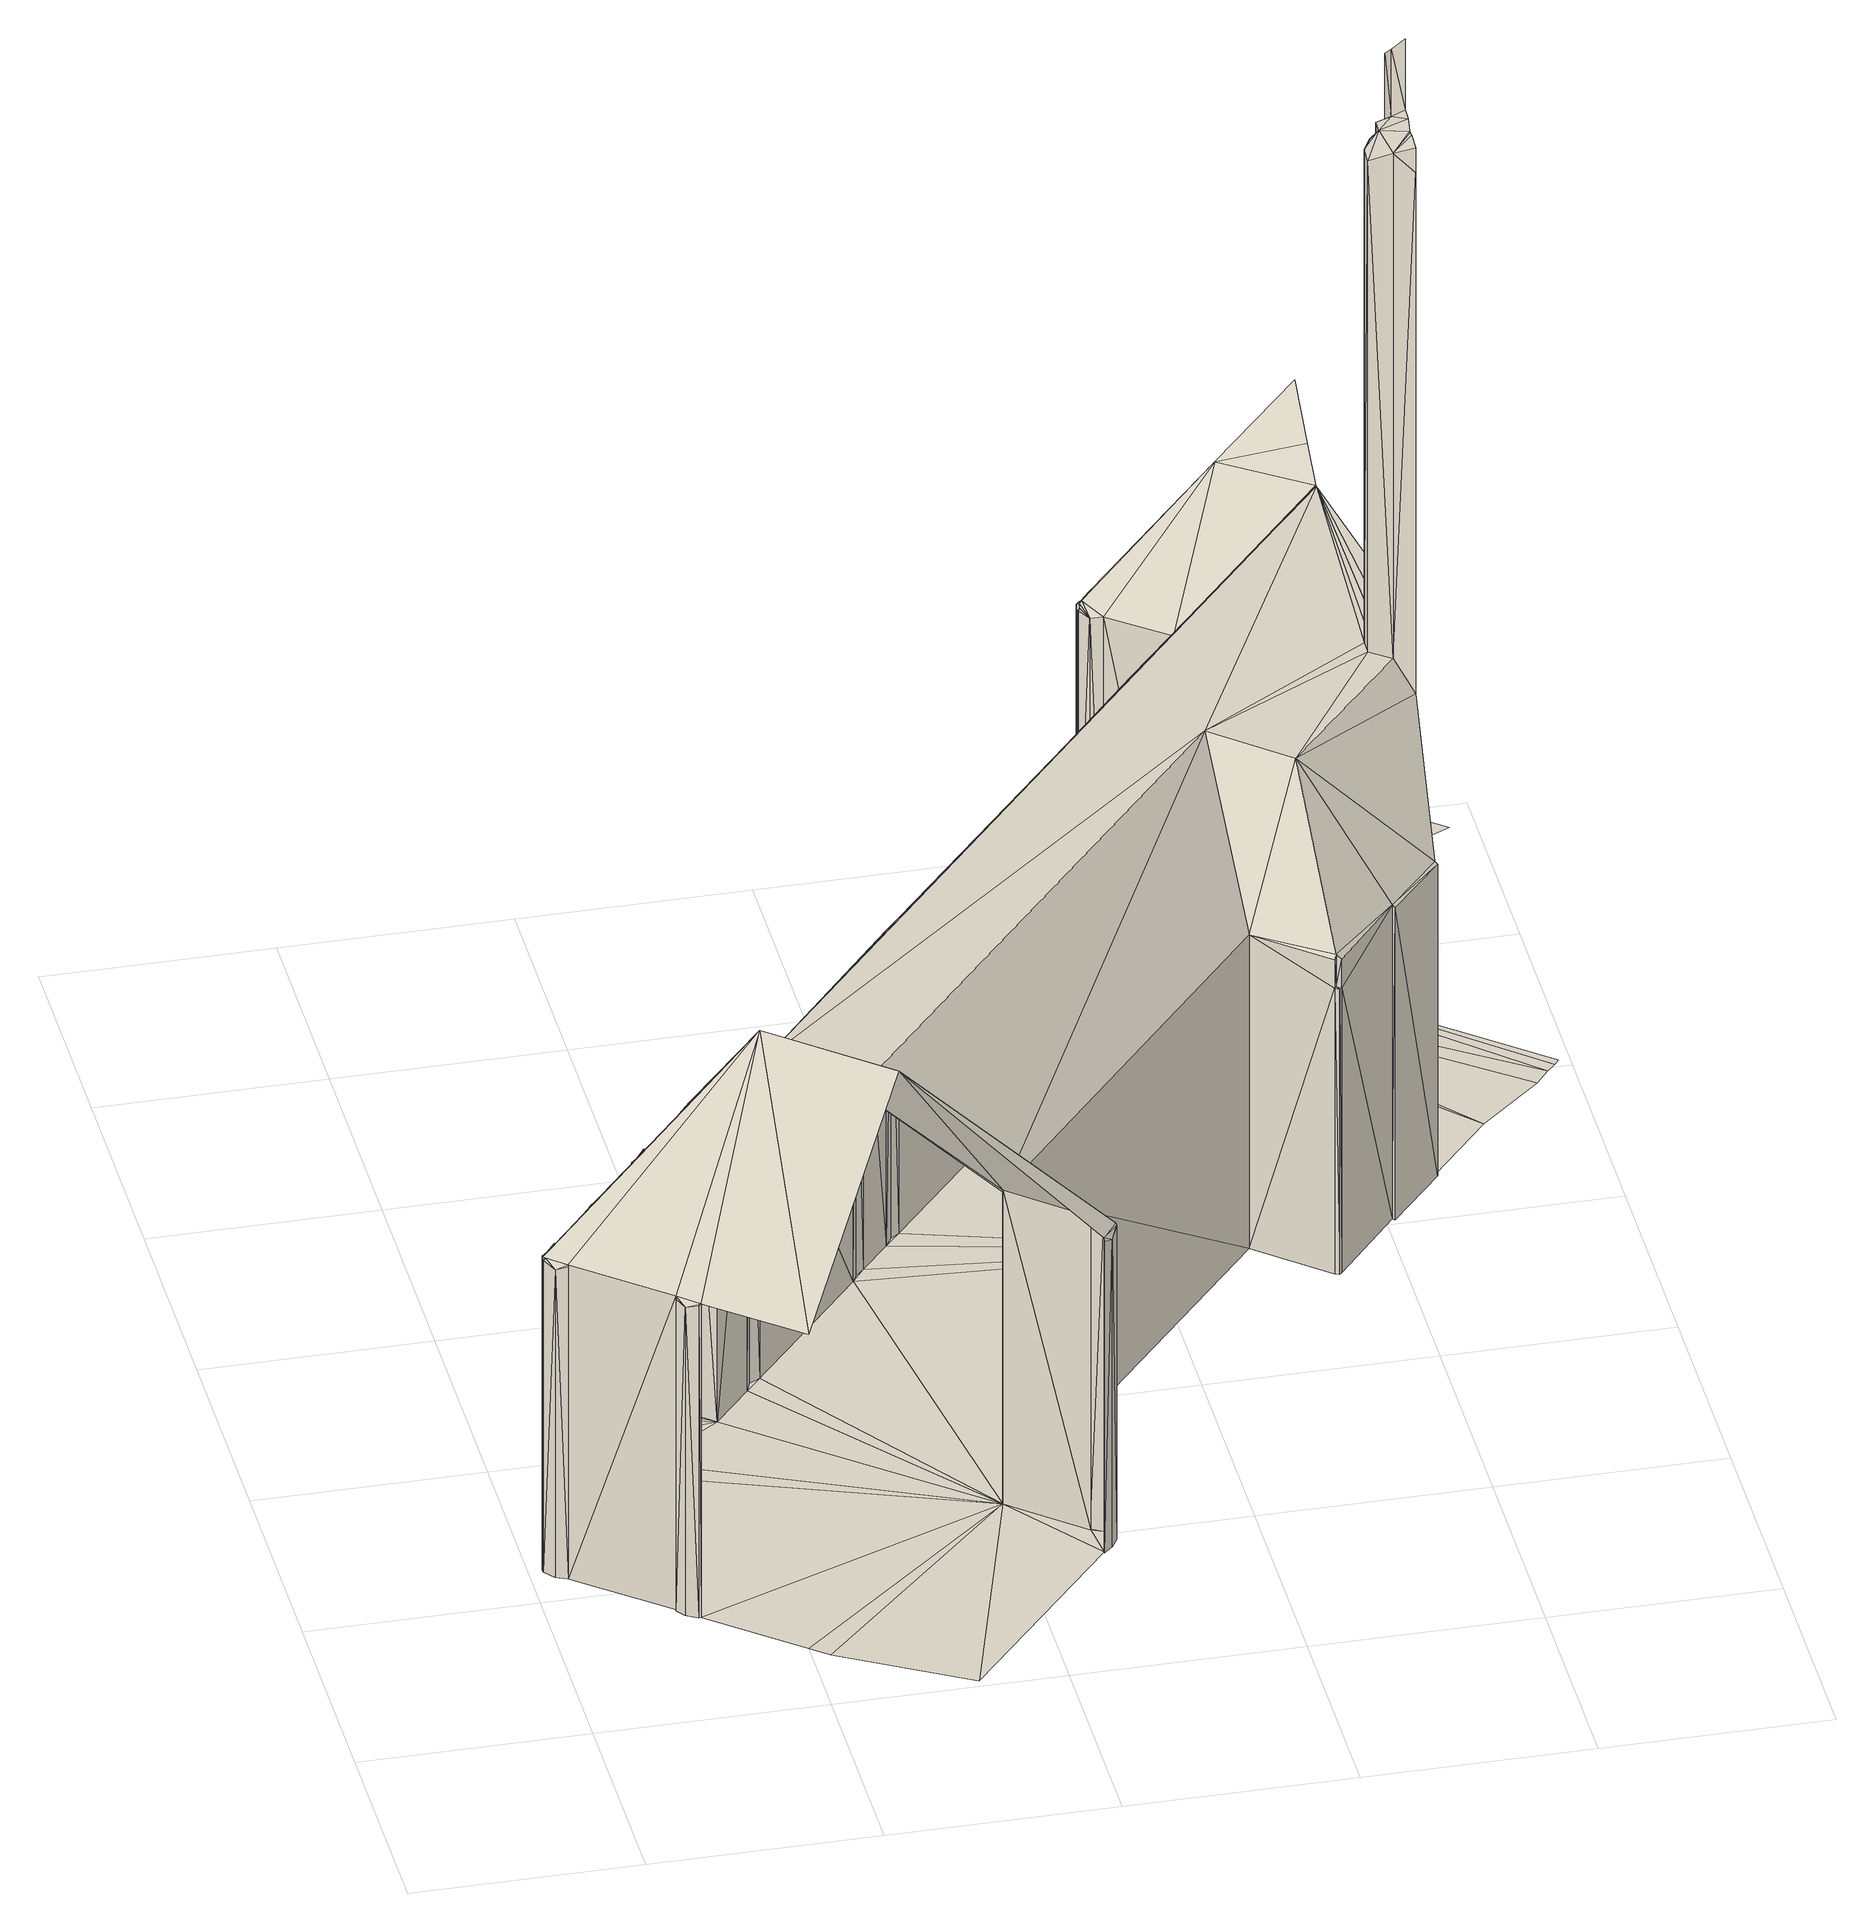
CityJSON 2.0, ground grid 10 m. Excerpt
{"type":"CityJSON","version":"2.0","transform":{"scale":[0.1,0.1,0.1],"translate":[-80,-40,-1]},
"CityObjects":{
"building1":{"type":"Building"},
"building2":{"type":"Building"},
"building3":{"type":"Building","geometry":[{"type":"MultiSurface","lod":"2","boundaries":[[[0,1,2]]]}]},
"building4":{"type":"Building","geometry":[{"type":"MultiSurface","lod":"2","boundaries":[[[3,0,2]]]}]},
"building5":{"type":"Building","geometry":[{"type":"MultiSurface","lod":"2","boundaries":[[[4,1,2]]]}]},
"building6":{"type":"Building","geometry":[{"type":"MultiSurface","lod":"2","boundaries":[[[5,4,2]]]}]},
"building7":{"type":"Building","geometry":[{"type":"MultiSurface","lod":"2","boundaries":[[[5,6,7]]]}]},
"building8":{"type":"Building","geometry":[{"type":"MultiSurface","lod":"2","boundaries":[[[6,4,5]]]}]},
"building9":{"type":"Building"},
"building10":{"type":"Building"},
"building11":{"type":"Building","geometry":[{"type":"MultiSurface","lod":"2","boundaries":[[[8,0,3]]]}]},
"building12":{"type":"Building","geometry":[{"type":"MultiSurface","lod":"2","boundaries":[[[9,8,3]]]}]},
"building13":{"type":"Building","geometry":[{"type":"MultiSurface","lod":"2","boundaries":[[[9,3,2]]]}]},
"building14":{"type":"Building","geometry":[{"type":"MultiSurface","lod":"2","boundaries":[[[0,1,8]]]}]},
"building15":{"type":"Building","geometry":[{"type":"MultiSurface","lod":"2","boundaries":[[[10,6,4]]]}]},
"building16":{"type":"Building","geometry":[{"type":"MultiSurface","lod":"2","boundaries":[[[7,11,5]]]}]},
"building17":{"type":"Building","geometry":[{"type":"MultiSurface","lod":"2","boundaries":[[[2,5,11]]]}]},
"building18":{"type":"Building","geometry":[{"type":"MultiSurface","lod":"2","boundaries":[[[7,6,10]]]}]},
"building19":{"type":"Building","geometry":[{"type":"MultiSurface","lod":"2","boundaries":[[[7,10,11]]]}]},
"building20":{"type":"Building","geometry":[{"type":"MultiSurface","lod":"2","boundaries":[[[9,2,11]]]}]},
"building21":{"type":"Building","geometry":[{"type":"MultiSurface","lod":"2","boundaries":[[[4,12,1]]]}]},
"building22":{"type":"Building","geometry":[{"type":"MultiSurface","lod":"2","boundaries":[[[1,8,12]]]}]},
"building23":{"type":"Building","geometry":[{"type":"MultiSurface","lod":"2","boundaries":[[[13,8,9]]]}]},
"building24":{"type":"Building","geometry":[{"type":"MultiSurface","lod":"2","boundaries":[[[8,14,13]]]}]},
"building25":{"type":"Building"},
"building26":{"type":"Building","geometry":[{"type":"MultiSurface","lod":"2","boundaries":[[[14,8,12]]]}]},
"building27":{"type":"Building","geometry":[{"type":"MultiSurface","lod":"2","boundaries":[[[15,10,4]]]}]},
"building28":{"type":"Building","geometry":[{"type":"MultiSurface","lod":"2","boundaries":[[[11,16,9]]]}]},
"building29":{"type":"Building","geometry":[{"type":"MultiSurface","lod":"2","boundaries":[[[14,12,13]]]}]},
"building30":{"type":"Building"},
"building31":{"type":"Building","geometry":[{"type":"MultiSurface","lod":"2","boundaries":[[[9,13,16]]]}]},
"building32":{"type":"Building","geometry":[{"type":"MultiSurface","lod":"2","boundaries":[[[10,17,18]]]}]},
"building33":{"type":"Building","geometry":[{"type":"MultiSurface","lod":"2","boundaries":[[[18,10,11]]]}]},
"building34":{"type":"Building","geometry":[{"type":"MultiSurface","lod":"2","boundaries":[[[18,11,16]]]}]},
"building35":{"type":"Building","geometry":[{"type":"MultiSurface","lod":"2","boundaries":[[[15,17,10]]]}]},
"building36":{"type":"Building","geometry":[{"type":"MultiSurface","lod":"2","boundaries":[[[18,17,16]]]}]},
"building37":{"type":"Building","geometry":[{"type":"MultiSurface","lod":"2","boundaries":[[[17,15,16]]]}]},
"building38":{"type":"Building","geometry":[{"type":"MultiSurface","lod":"2","boundaries":[[[16,13,19]]]}]},
"building39":{"type":"Building","geometry":[{"type":"MultiSurface","lod":"2","boundaries":[[[20,12,13]]]}]},
"building40":{"type":"Building","geometry":[{"type":"MultiSurface","lod":"2","boundaries":[[[13,20,21]]]}]},
"building41":{"type":"Building","geometry":[{"type":"MultiSurface","lod":"2","boundaries":[[[19,22,15]]]}]},
"building42":{"type":"Building","geometry":[{"type":"MultiSurface","lod":"2","boundaries":[[[16,15,19]]]}]},
"building43":{"type":"Building","geometry":[{"type":"MultiSurface","lod":"2","boundaries":[[[19,13,21]]]}]},
"building44":{"type":"Building","geometry":[{"type":"MultiSurface","lod":"2","boundaries":[[[21,20,23]]]}]},
"building45":{"type":"Building","geometry":[{"type":"MultiSurface","lod":"2","boundaries":[[[21,23,24]]]}]},
"building46":{"type":"Building"},
"building47":{"type":"Building"},
"building48":{"type":"Building","geometry":[{"type":"MultiSurface","lod":"2","boundaries":[[[25,26,24]]]}]},
"building49":{"type":"Building","geometry":[{"type":"MultiSurface","lod":"2","boundaries":[[[26,23,24]]]}]},
"building50":{"type":"Building","geometry":[{"type":"MultiSurface","lod":"2","boundaries":[[[21,25,24]]]}]},
"building51":{"type":"Building","geometry":[{"type":"MultiSurface","lod":"2","boundaries":[[[23,20,26]]]}]},
"building52":{"type":"Building","geometry":[{"type":"MultiSurface","lod":"2","boundaries":[[[27,21,19]]]}]},
"building53":{"type":"Building"},
"building54":{"type":"Building"},
"building55":{"type":"Building","geometry":[{"type":"MultiSurface","lod":"2","boundaries":[[[19,28,29]]]}]},
"building56":{"type":"Building","geometry":[{"type":"MultiSurface","lod":"2","boundaries":[[[19,22,28]]]}]},
"building57":{"type":"Building","geometry":[{"type":"MultiSurface","lod":"2","boundaries":[[[30,26,20]]]}]},
"building58":{"type":"Building","geometry":[{"type":"MultiSurface","lod":"2","boundaries":[[[21,25,31]]]}]},
"building59":{"type":"Building","geometry":[{"type":"MultiSurface","lod":"2","boundaries":[[[25,26,32]]]}]},
"building60":{"type":"Building","geometry":[{"type":"MultiSurface","lod":"2","boundaries":[[[32,33,26]]]}]},
"building61":{"type":"Building","geometry":[{"type":"MultiSurface","lod":"2","boundaries":[[[32,25,31]]]}]},
"building62":{"type":"Building","geometry":[{"type":"MultiSurface","lod":"2","boundaries":[[[30,26,33]]]}]},
"building63":{"type":"Building","geometry":[{"type":"MultiSurface","lod":"2","boundaries":[[[19,27,29]]]}]},
"building64":{"type":"Building","geometry":[{"type":"MultiSurface","lod":"2","boundaries":[[[22,34,28]]]}]},
"building65":{"type":"Building","geometry":[{"type":"MultiSurface","lod":"2","boundaries":[[[32,33,31]]]}]},
"building66":{"type":"Building","geometry":[{"type":"MultiSurface","lod":"2","boundaries":[[[33,30,31]]]}]},
"building67":{"type":"Building","geometry":[{"type":"MultiSurface","lod":"2","boundaries":[[[27,34,28]]]}]},
"building68":{"type":"Building","geometry":[{"type":"MultiSurface","lod":"2","boundaries":[[[29,28,27]]]}]},
"building69":{"type":"Building"},
"building70":{"type":"Building"},
"building71":{"type":"Building"},
"building72":{"type":"Building"},
"building73":{"type":"Building","geometry":[{"type":"MultiSurface","lod":"2","boundaries":[[[27,35,21]]]}]},
"building74":{"type":"Building","geometry":[{"type":"MultiSurface","lod":"2","boundaries":[[[12,20,36]]]}]},
"building75":{"type":"Building","geometry":[{"type":"MultiSurface","lod":"2","boundaries":[[[12,36,4]]]}]},
"building76":{"type":"Building","geometry":[{"type":"MultiSurface","lod":"2","boundaries":[[[4,15,36]]]}]},
"building77":{"type":"Building","geometry":[{"type":"MultiSurface","lod":"2","boundaries":[[[35,31,21]]]}]},
"building78":{"type":"Building","geometry":[{"type":"MultiSurface","lod":"2","boundaries":[[[15,22,36]]]}]},
"building79":{"type":"Building","geometry":[{"type":"MultiSurface","lod":"2","boundaries":[[[35,37,34]]]}]},
"building80":{"type":"Building","geometry":[{"type":"MultiSurface","lod":"2","boundaries":[[[35,34,27]]]}]},
"building81":{"type":"Building","geometry":[{"type":"MultiSurface","lod":"2","boundaries":[[[36,30,38]]]}]},
"building82":{"type":"Building","geometry":[{"type":"MultiSurface","lod":"2","boundaries":[[[36,20,30]]]}]},
"building83":{"type":"Building","geometry":[{"type":"MultiSurface","lod":"2","boundaries":[[[36,34,22]]]}]},
"building84":{"type":"Building","geometry":[{"type":"MultiSurface","lod":"2","boundaries":[[[39,40,35]]]}]},
"building85":{"type":"Building","geometry":[{"type":"MultiSurface","lod":"2","boundaries":[[[40,37,35]]]}]},
"building86":{"type":"Building","geometry":[{"type":"MultiSurface","lod":"2","boundaries":[[[35,41,39]]]}]},
"building87":{"type":"Building","geometry":[{"type":"MultiSurface","lod":"2","boundaries":[[[42,37,40]]]}]},
"building88":{"type":"Building","geometry":[{"type":"MultiSurface","lod":"2","boundaries":[[[39,42,41]]]}]},
"building89":{"type":"Building","geometry":[{"type":"MultiSurface","lod":"2","boundaries":[[[39,40,42]]]}]},
"building90":{"type":"Building","geometry":[{"type":"MultiSurface","lod":"2","boundaries":[[[34,37,36]]]}]},
"building91":{"type":"Building","geometry":[{"type":"MultiSurface","lod":"2","boundaries":[[[41,35,43]]]}]},
"building92":{"type":"Building","geometry":[{"type":"MultiSurface","lod":"2","boundaries":[[[37,44,42]]]}]},
"building93":{"type":"Building","geometry":[{"type":"MultiSurface","lod":"2","boundaries":[[[41,42,45]]]}]},
"building94":{"type":"Building","geometry":[{"type":"MultiSurface","lod":"2","boundaries":[[[45,46,42]]]}]},
"building95":{"type":"Building","geometry":[{"type":"MultiSurface","lod":"2","boundaries":[[[45,43,41]]]}]},
"building96":{"type":"Building","geometry":[{"type":"MultiSurface","lod":"2","boundaries":[[[42,46,44]]]}]},
"building97":{"type":"Building","geometry":[{"type":"MultiSurface","lod":"2","boundaries":[[[45,46,43]]]}]},
"building98":{"type":"Building","geometry":[{"type":"MultiSurface","lod":"2","boundaries":[[[43,44,46]]]}]},
"building99":{"type":"Building","geometry":[{"type":"MultiSurface","lod":"2","boundaries":[[[36,44,37]]]}]},
"building100":{"type":"Building","geometry":[{"type":"MultiSurface","lod":"2","boundaries":[[[36,47,44]]]}]},
"building101":{"type":"Building","geometry":[{"type":"MultiSurface","lod":"2","boundaries":[[[48,47,44]]]}]},
"building102":{"type":"Building","geometry":[{"type":"MultiSurface","lod":"2","boundaries":[[[43,44,48]]]}]},
"building103":{"type":"Building","geometry":[{"type":"MultiSurface","lod":"2","boundaries":[[[49,43,48]]]}]},
"building104":{"type":"Building","geometry":[{"type":"MultiSurface","lod":"2","boundaries":[[[36,50,47]]]}]},
"building105":{"type":"Building","geometry":[{"type":"MultiSurface","lod":"2","boundaries":[[[36,51,52]]]}]},
"building106":{"type":"Building","geometry":[{"type":"MultiSurface","lod":"2","boundaries":[[[36,52,53]]]}]},
"building107":{"type":"Building"},
"building108":{"type":"Building"},
"building109":{"type":"Building"},
"building110":{"type":"Building"},
"building111":{"type":"Building","geometry":[{"type":"MultiSurface","lod":"2","boundaries":[[[48,47,54]]]}]},
"building112":{"type":"Building","geometry":[{"type":"MultiSurface","lod":"2","boundaries":[[[48,54,55]]]}]},
"building113":{"type":"Building","geometry":[{"type":"MultiSurface","lod":"2","boundaries":[[[36,38,56]]]}]},
"building114":{"type":"Building","geometry":[{"type":"MultiSurface","lod":"2","boundaries":[[[50,53,36]]]}]},
"building115":{"type":"Building","geometry":[{"type":"MultiSurface","lod":"2","boundaries":[[[53,52,57]]]}]},
"building116":{"type":"Building","geometry":[{"type":"MultiSurface","lod":"2","boundaries":[[[54,50,47]]]}]},
"building117":{"type":"Building","geometry":[{"type":"MultiSurface","lod":"2","boundaries":[[[51,57,52]]]}]},
"building118":{"type":"Building","geometry":[{"type":"MultiSurface","lod":"2","boundaries":[[[58,54,55]]]}]},
"building119":{"type":"Building","geometry":[{"type":"MultiSurface","lod":"2","boundaries":[[[54,59,58]]]}]},
"building120":{"type":"Building","geometry":[{"type":"MultiSurface","lod":"2","boundaries":[[[60,59,54]]]}]},
"building121":{"type":"Building","geometry":[{"type":"MultiSurface","lod":"2","boundaries":[[[58,55,61]]]}]},
"building122":{"type":"Building","geometry":[{"type":"MultiSurface","lod":"2","boundaries":[[[50,54,60]]]}]},
"building123":{"type":"Building","geometry":[{"type":"MultiSurface","lod":"2","boundaries":[[[50,53,62]]]}]},
"building124":{"type":"Building","geometry":[{"type":"MultiSurface","lod":"2","boundaries":[[[55,48,49]]]}]},
"building125":{"type":"Building","geometry":[{"type":"MultiSurface","lod":"2","boundaries":[[[63,56,36]]]}]},
"building126":{"type":"Building","geometry":[{"type":"MultiSurface","lod":"2","boundaries":[[[59,60,61]]]}]},
"building127":{"type":"Building","geometry":[{"type":"MultiSurface","lod":"2","boundaries":[[[58,59,61]]]}]},
"building128":{"type":"Building","geometry":[{"type":"MultiSurface","lod":"2","boundaries":[[[64,31,65]]]}]},
"building129":{"type":"Building","geometry":[{"type":"MultiSurface","lod":"2","boundaries":[[[61,60,66]]]}]},
"building130":{"type":"Building","geometry":[{"type":"MultiSurface","lod":"2","boundaries":[[[60,67,66]]]}]},
"building131":{"type":"Building","geometry":[{"type":"MultiSurface","lod":"2","boundaries":[[[68,60,50]]]}]},
"building132":{"type":"Building","geometry":[{"type":"MultiSurface","lod":"2","boundaries":[[[66,61,69]]]}]},
"building133":{"type":"Building","geometry":[{"type":"MultiSurface","lod":"2","boundaries":[[[68,67,60]]]}]},
"building134":{"type":"Building","geometry":[{"type":"MultiSurface","lod":"2","boundaries":[[[50,70,68]]]}]},
"building135":{"type":"Building","geometry":[{"type":"MultiSurface","lod":"2","boundaries":[[[69,66,70]]]}]},
"building136":{"type":"Building","geometry":[{"type":"MultiSurface","lod":"2","boundaries":[[[66,67,70]]]}]},
"building137":{"type":"Building","geometry":[{"type":"MultiSurface","lod":"2","boundaries":[[[70,68,67]]]}]},
"building138":{"type":"Building","geometry":[{"type":"MultiSurface","lod":"2","boundaries":[[[55,49,61]]]}]},
"building139":{"type":"Building","geometry":[{"type":"MultiSurface","lod":"2","boundaries":[[[51,63,36]]]}]},
"building140":{"type":"Building","geometry":[{"type":"MultiSurface","lod":"2","boundaries":[[[69,49,61]]]}]},
"building141":{"type":"Building","geometry":[{"type":"MultiSurface","lod":"2","boundaries":[[[50,62,70]]]}]},
"building142":{"type":"Building","geometry":[{"type":"MultiSurface","lod":"2","boundaries":[[[49,62,70]]]}]},
"building143":{"type":"Building","geometry":[{"type":"MultiSurface","lod":"2","boundaries":[[[49,70,69]]]}]},
"building144":{"type":"Building","geometry":[{"type":"MultiSurface","lod":"2","boundaries":[[[57,63,51]]]}]},
"building145":{"type":"Building","geometry":[{"type":"MultiSurface","lod":"2","boundaries":[[[71,62,53]]]}]},
"building146":{"type":"Building","geometry":[{"type":"MultiSurface","lod":"2","boundaries":[[[35,31,65]]]}]},
"building147":{"type":"Building","geometry":[{"type":"MultiSurface","lod":"2","boundaries":[[[72,53,57]]]}]},
"building148":{"type":"Building","geometry":[{"type":"MultiSurface","lod":"2","boundaries":[[[71,53,72]]]}]},
"building149":{"type":"Building","geometry":[{"type":"MultiSurface","lod":"2","boundaries":[[[73,74,65]]]}]},
"building150":{"type":"Building","geometry":[{"type":"MultiSurface","lod":"2","boundaries":[[[74,64,65]]]}]},
"building151":{"type":"Building","geometry":[{"type":"MultiSurface","lod":"2","boundaries":[[[71,62,49]]]}]},
"building152":{"type":"Building","geometry":[{"type":"MultiSurface","lod":"2","boundaries":[[[75,71,49]]]}]},
"building153":{"type":"Building","geometry":[{"type":"MultiSurface","lod":"2","boundaries":[[[65,35,43]]]}]},
"building154":{"type":"Building","geometry":[{"type":"MultiSurface","lod":"2","boundaries":[[[49,43,65]]]}]},
"building155":{"type":"Building","geometry":[{"type":"MultiSurface","lod":"2","boundaries":[[[76,77,75]]]}]},
"building156":{"type":"Building","geometry":[{"type":"MultiSurface","lod":"2","boundaries":[[[75,71,77]]]}]},
"building157":{"type":"Building","geometry":[{"type":"MultiSurface","lod":"2","boundaries":[[[75,76,78]]]}]},
"building158":{"type":"Building","geometry":[{"type":"MultiSurface","lod":"2","boundaries":[[[77,72,71]]]}]},
"building159":{"type":"Building","geometry":[{"type":"MultiSurface","lod":"2","boundaries":[[[78,77,76]]]}]},
"building160":{"type":"Building","geometry":[{"type":"MultiSurface","lod":"2","boundaries":[[[77,72,78]]]}]},
"building161":{"type":"Building"},
"building162":{"type":"Building","geometry":[{"type":"MultiSurface","lod":"2","boundaries":[[[79,56,63]]]}]},
"building163":{"type":"Building","geometry":[{"type":"MultiSurface","lod":"2","boundaries":[[[65,75,49]]]}]},
"building164":{"type":"Building","geometry":[{"type":"MultiSurface","lod":"2","boundaries":[[[80,63,79]]]}]},
"building165":{"type":"Building","geometry":[{"type":"MultiSurface","lod":"2","boundaries":[[[57,81,72]]]}]},
"building166":{"type":"Building","geometry":[{"type":"MultiSurface","lod":"2","boundaries":[[[82,81,57]]]}]},
"building167":{"type":"Building","geometry":[{"type":"MultiSurface","lod":"2","boundaries":[[[65,78,75]]]}]},
"building168":{"type":"Building","geometry":[{"type":"MultiSurface","lod":"2","boundaries":[[[83,73,65]]]}]},
"building169":{"type":"Building","geometry":[{"type":"MultiSurface","lod":"2","boundaries":[[[84,56,85]]]}]},
"building170":{"type":"Building","geometry":[{"type":"MultiSurface","lod":"2","boundaries":[[[79,56,86]]]}]},
"building171":{"type":"Building","geometry":[{"type":"MultiSurface","lod":"2","boundaries":[[[86,84,56]]]}]},
"building172":{"type":"Building","geometry":[{"type":"MultiSurface","lod":"2","boundaries":[[[57,82,87]]]}]},
"building173":{"type":"Building","geometry":[{"type":"MultiSurface","lod":"2","boundaries":[[[65,88,78]]]}]},
"building174":{"type":"Building","geometry":[{"type":"MultiSurface","lod":"2","boundaries":[[[89,57,87]]]}]},
"building175":{"type":"Building","geometry":[{"type":"MultiSurface","lod":"2","boundaries":[[[72,81,88]]]}]},
"building176":{"type":"Building","geometry":[{"type":"MultiSurface","lod":"2","boundaries":[[[78,72,88]]]}]},
"building177":{"type":"Building"},
"building178":{"type":"Building","geometry":[{"type":"MultiSurface","lod":"2","boundaries":[[[65,79,80]]]}]},
"building179":{"type":"Building","geometry":[{"type":"MultiSurface","lod":"2","boundaries":[[[65,83,90]]]}]},
"building180":{"type":"Building","geometry":[{"type":"MultiSurface","lod":"2","boundaries":[[[65,79,90]]]}]},
"building181":{"type":"Building","geometry":[{"type":"MultiSurface","lod":"2","boundaries":[[[90,86,79]]]}]},
"building182":{"type":"Building","geometry":[{"type":"MultiSurface","lod":"2","boundaries":[[[91,92,83]]]}]},
"building183":{"type":"Building","geometry":[{"type":"MultiSurface","lod":"2","boundaries":[[[92,85,83]]]}]},
"building184":{"type":"Building","geometry":[{"type":"MultiSurface","lod":"2","boundaries":[[[91,93,83]]]}]},
"building185":{"type":"Building","geometry":[{"type":"MultiSurface","lod":"2","boundaries":[[[94,85,92]]]}]},
"building186":{"type":"Building","geometry":[{"type":"MultiSurface","lod":"2","boundaries":[[[93,94,91]]]}]},
"building187":{"type":"Building","geometry":[{"type":"MultiSurface","lod":"2","boundaries":[[[94,92,91]]]}]},
"building188":{"type":"Building","geometry":[{"type":"MultiSurface","lod":"2","boundaries":[[[90,95,83]]]}]},
"building189":{"type":"Building","geometry":[{"type":"MultiSurface","lod":"2","boundaries":[[[90,86,96]]]}]},
"building190":{"type":"Building","geometry":[{"type":"MultiSurface","lod":"2","boundaries":[[[97,96,90]]]}]},
"building191":{"type":"Building","geometry":[{"type":"MultiSurface","lod":"2","boundaries":[[[98,57,89]]]}]},
"building192":{"type":"Building","geometry":[{"type":"MultiSurface","lod":"2","boundaries":[[[93,95,83]]]}]},
"building193":{"type":"Building","geometry":[{"type":"MultiSurface","lod":"2","boundaries":[[[85,99,94]]]}]},
"building194":{"type":"Building","geometry":[{"type":"MultiSurface","lod":"2","boundaries":[[[99,84,85]]]}]},
"building195":{"type":"Building","geometry":[{"type":"MultiSurface","lod":"2","boundaries":[[[100,86,96]]]}]},
"building196":{"type":"Building","geometry":[{"type":"MultiSurface","lod":"2","boundaries":[[[97,95,90]]]}]},
"building197":{"type":"Building","geometry":[{"type":"MultiSurface","lod":"2","boundaries":[[[97,100,95]]]}]},
"building198":{"type":"Building","geometry":[{"type":"MultiSurface","lod":"2","boundaries":[[[97,96,100]]]}]},
"building199":{"type":"Building","geometry":[{"type":"MultiSurface","lod":"2","boundaries":[[[84,86,100]]]}]},
"building200":{"type":"Building"},
"building201":{"type":"Building","geometry":[{"type":"MultiSurface","lod":"2","boundaries":[[[93,94,101]]]}]},
"building202":{"type":"Building","geometry":[{"type":"MultiSurface","lod":"2","boundaries":[[[94,102,101]]]}]},
"building203":{"type":"Building"},
"building204":{"type":"Building","geometry":[{"type":"MultiSurface","lod":"2","boundaries":[[[99,102,94]]]}]},
"building205":{"type":"Building","geometry":[{"type":"MultiSurface","lod":"2","boundaries":[[[93,101,95]]]}]},
"building206":{"type":"Building","geometry":[{"type":"MultiSurface","lod":"2","boundaries":[[[95,103,101]]]}]},
"building207":{"type":"Building","geometry":[{"type":"MultiSurface","lod":"2","boundaries":[[[95,100,103]]]}]},
"building208":{"type":"Building"},
"building209":{"type":"Building","geometry":[{"type":"MultiSurface","lod":"2","boundaries":[[[100,84,103]]]}]},
"building210":{"type":"Building"},
"building211":{"type":"Building","geometry":[{"type":"MultiSurface","lod":"2","boundaries":[[[102,99,101]]]}]},
"building212":{"type":"Building"},
"building213":{"type":"Building","geometry":[{"type":"MultiSurface","lod":"2","boundaries":[[[101,99,104]]]}]},
"building214":{"type":"Building","geometry":[{"type":"MultiSurface","lod":"2","boundaries":[[[101,104,105]]]}]},
"building215":{"type":"Building","geometry":[{"type":"MultiSurface","lod":"2","boundaries":[[[103,105,101]]]}]},
"building216":{"type":"Building","geometry":[{"type":"MultiSurface","lod":"2","boundaries":[[[99,84,104]]]}]},
"building217":{"type":"Building"},
"building218":{"type":"Building"},
"building219":{"type":"Building"},
"building220":{"type":"Building","geometry":[{"type":"MultiSurface","lod":"2","boundaries":[[[106,107,88]]]}]},
"building221":{"type":"Building","geometry":[{"type":"MultiSurface","lod":"2","boundaries":[[[107,81,88]]]}]},
"building222":{"type":"Building","geometry":[{"type":"MultiSurface","lod":"2","boundaries":[[[103,84,104]]]}]},
"building223":{"type":"Building","geometry":[{"type":"MultiSurface","lod":"2","boundaries":[[[103,104,105]]]}]},
"building224":{"type":"Building","geometry":[{"type":"MultiSurface","lod":"2","boundaries":[[[81,82,107]]]}]},
"building225":{"type":"Building","geometry":[{"type":"MultiSurface","lod":"2","boundaries":[[[108,106,88]]]}]},
"building226":{"type":"Building","geometry":[{"type":"MultiSurface","lod":"2","boundaries":[[[106,107,108]]]}]},
"building227":{"type":"Building","geometry":[{"type":"MultiSurface","lod":"2","boundaries":[[[108,82,107]]]}]},
"building228":{"type":"Building","geometry":[{"type":"MultiSurface","lod":"2","boundaries":[[[108,82,109]]]}]},
"building229":{"type":"Building","geometry":[{"type":"MultiSurface","lod":"2","boundaries":[[[82,87,109]]]}]},
"building230":{"type":"Building","geometry":[{"type":"MultiSurface","lod":"2","boundaries":[[[110,63,57]]]}]},
"building231":{"type":"Building","geometry":[{"type":"MultiSurface","lod":"2","boundaries":[[[111,87,109]]]}]},
"building232":{"type":"Building","geometry":[{"type":"MultiSurface","lod":"2","boundaries":[[[109,111,112]]]}]},
"building233":{"type":"Building","geometry":[{"type":"MultiSurface","lod":"2","boundaries":[[[112,109,113]]]}]},
"building234":{"type":"Building","geometry":[{"type":"MultiSurface","lod":"2","boundaries":[[[111,89,87]]]}]},
"building235":{"type":"Building","geometry":[{"type":"MultiSurface","lod":"2","boundaries":[[[113,111,112]]]}]},
"building236":{"type":"Building","geometry":[{"type":"MultiSurface","lod":"2","boundaries":[[[111,89,113]]]}]},
"building237":{"type":"Building","geometry":[{"type":"MultiSurface","lod":"2","boundaries":[[[110,63,80]]]}]},
"building238":{"type":"Building","geometry":[{"type":"MultiSurface","lod":"2","boundaries":[[[65,114,88]]]}]},
"building239":{"type":"Building","geometry":[{"type":"MultiSurface","lod":"2","boundaries":[[[65,80,114]]]}]},
"building240":{"type":"Building","geometry":[{"type":"MultiSurface","lod":"2","boundaries":[[[114,115,80]]]}]},
"building241":{"type":"Building","geometry":[{"type":"MultiSurface","lod":"2","boundaries":[[[113,89,116]]]}]},
"building242":{"type":"Building","geometry":[{"type":"MultiSurface","lod":"2","boundaries":[[[116,98,89]]]}]},
"building243":{"type":"Building","geometry":[{"type":"MultiSurface","lod":"2","boundaries":[[[80,110,115]]]}]},
"building244":{"type":"Building","geometry":[{"type":"MultiSurface","lod":"2","boundaries":[[[114,88,108]]]}]},
"building245":{"type":"Building","geometry":[{"type":"MultiSurface","lod":"2","boundaries":[[[114,108,109]]]}]},
"building246":{"type":"Building","geometry":[{"type":"MultiSurface","lod":"2","boundaries":[[[114,109,113]]]}]},
"building247":{"type":"Building","geometry":[{"type":"MultiSurface","lod":"2","boundaries":[[[57,110,117]]]}]},
"building248":{"type":"Building","geometry":[{"type":"MultiSurface","lod":"2","boundaries":[[[57,117,98]]]}]},
"building249":{"type":"Building","geometry":[{"type":"MultiSurface","lod":"2","boundaries":[[[113,114,116]]]}]},
"building250":{"type":"Building","geometry":[{"type":"MultiSurface","lod":"2","boundaries":[[[118,98,116]]]}]},
"building251":{"type":"Building","geometry":[{"type":"MultiSurface","lod":"2","boundaries":[[[119,118,116]]]}]},
"building252":{"type":"Building","geometry":[{"type":"MultiSurface","lod":"2","boundaries":[[[118,120,98]]]}]},
"building253":{"type":"Building","geometry":[{"type":"MultiSurface","lod":"2","boundaries":[[[116,119,121]]]}]},
"building254":{"type":"Building","geometry":[{"type":"MultiSurface","lod":"2","boundaries":[[[121,118,119]]]}]},
"building255":{"type":"Building","geometry":[{"type":"MultiSurface","lod":"2","boundaries":[[[121,120,118]]]}]},
"building256":{"type":"Building","geometry":[{"type":"MultiSurface","lod":"2","boundaries":[[[121,120,122]]]}]},
"building257":{"type":"Building","geometry":[{"type":"MultiSurface","lod":"2","boundaries":[[[123,122,121]]]}]},
"building258":{"type":"Building","geometry":[{"type":"MultiSurface","lod":"2","boundaries":[[[116,121,114]]]}]},
"building259":{"type":"Building","geometry":[{"type":"MultiSurface","lod":"2","boundaries":[[[123,122,124]]]}]},
"building260":{"type":"Building","geometry":[{"type":"MultiSurface","lod":"2","boundaries":[[[125,124,123]]]}]},
"building261":{"type":"Building","geometry":[{"type":"MultiSurface","lod":"2","boundaries":[[[123,125,126]]]}]},
"building262":{"type":"Building","geometry":[{"type":"MultiSurface","lod":"2","boundaries":[[[124,122,127]]]}]},
"building263":{"type":"Building","geometry":[{"type":"MultiSurface","lod":"2","boundaries":[[[125,124,126]]]}]},
"building264":{"type":"Building","geometry":[{"type":"MultiSurface","lod":"2","boundaries":[[[126,127,124]]]}]},
"building265":{"type":"Building","geometry":[{"type":"MultiSurface","lod":"2","boundaries":[[[121,114,123]]]}]},
"building266":{"type":"Building","geometry":[{"type":"MultiSurface","lod":"2","boundaries":[[[126,123,114]]]}]},
"building267":{"type":"Building","geometry":[{"type":"MultiSurface","lod":"2","boundaries":[[[128,129,114]]]}]},
"building268":{"type":"Building","geometry":[{"type":"MultiSurface","lod":"2","boundaries":[[[114,129,115]]]}]},
"building269":{"type":"Building","geometry":[{"type":"MultiSurface","lod":"2","boundaries":[[[115,130,129]]]}]},
"building270":{"type":"Building","geometry":[{"type":"MultiSurface","lod":"2","boundaries":[[[115,130,131]]]}]},
"building271":{"type":"Building","geometry":[{"type":"MultiSurface","lod":"2","boundaries":[[[132,115,131]]]}]},
"building272":{"type":"Building","geometry":[{"type":"MultiSurface","lod":"2","boundaries":[[[126,127,133]]]}]},
"building273":{"type":"Building","geometry":[{"type":"MultiSurface","lod":"2","boundaries":[[[127,134,133]]]}]},
"building274":{"type":"Building","geometry":[{"type":"MultiSurface","lod":"2","boundaries":[[[132,115,110]]]}]},
"building275":{"type":"Building","geometry":[{"type":"MultiSurface","lod":"2","boundaries":[[[135,129,128]]]}]},
"building276":{"type":"Building","geometry":[{"type":"MultiSurface","lod":"2","boundaries":[[[129,136,135]]]}]},
"building277":{"type":"Building","geometry":[{"type":"MultiSurface","lod":"2","boundaries":[[[129,130,137]]]}]},
"building278":{"type":"Building","geometry":[{"type":"MultiSurface","lod":"2","boundaries":[[[130,131,137]]]}]},
"building279":{"type":"Building","geometry":[{"type":"MultiSurface","lod":"2","boundaries":[[[137,136,129]]]}]},
"building280":{"type":"Building","geometry":[{"type":"MultiSurface","lod":"2","boundaries":[[[128,135,138]]]}]},
"building281":{"type":"Building"},
"building282":{"type":"Building","geometry":[{"type":"MultiSurface","lod":"2","boundaries":[[[137,139,136]]]}]},
"building283":{"type":"Building","geometry":[{"type":"MultiSurface","lod":"2","boundaries":[[[135,136,138]]]}]},
"building284":{"type":"Building","geometry":[{"type":"MultiSurface","lod":"2","boundaries":[[[136,139,138]]]}]},
"building285":{"type":"Building","geometry":[{"type":"MultiSurface","lod":"2","boundaries":[[[139,140,137]]]}]},
"building286":{"type":"Building","geometry":[{"type":"MultiSurface","lod":"2","boundaries":[[[140,131,137]]]}]},
"building287":{"type":"Building"},
"building288":{"type":"Building","geometry":[{"type":"MultiSurface","lod":"2","boundaries":[[[128,141,114]]]}]},
"building289":{"type":"Building","geometry":[{"type":"MultiSurface","lod":"2","boundaries":[[[142,126,114]]]}]},
"building290":{"type":"Building","geometry":[{"type":"MultiSurface","lod":"2","boundaries":[[[141,138,128]]]}]},
"building291":{"type":"Building","geometry":[{"type":"MultiSurface","lod":"2","boundaries":[[[140,131,143]]]}]},
"building292":{"type":"Building","geometry":[{"type":"MultiSurface","lod":"2","boundaries":[[[138,141,139]]]}]},
"building293":{"type":"Building","geometry":[{"type":"MultiSurface","lod":"2","boundaries":[[[139,140,143]]]}]},
"building294":{"type":"Building","geometry":[{"type":"MultiSurface","lod":"2","boundaries":[[[139,143,141]]]}]},
"building295":{"type":"Building","geometry":[{"type":"MultiSurface","lod":"2","boundaries":[[[143,131,132]]]}]},
"building296":{"type":"Building","geometry":[{"type":"MultiSurface","lod":"2","boundaries":[[[120,117,98]]]}]},
"building297":{"type":"Building","geometry":[{"type":"MultiSurface","lod":"2","boundaries":[[[114,142,141]]]}]},
"building298":{"type":"Building","geometry":[{"type":"MultiSurface","lod":"2","boundaries":[[[126,133,142]]]}]},
"building299":{"type":"Building","geometry":[{"type":"MultiSurface","lod":"2","boundaries":[[[122,117,120]]]}]},
"building300":{"type":"Building","geometry":[{"type":"MultiSurface","lod":"2","boundaries":[[[144,145,133]]]}]},
"building301":{"type":"Building","geometry":[{"type":"MultiSurface","lod":"2","boundaries":[[[133,134,145]]]}]},
"building302":{"type":"Building","geometry":[{"type":"MultiSurface","lod":"2","boundaries":[[[110,132,146]]]}]},
"building303":{"type":"Building","geometry":[{"type":"MultiSurface","lod":"2","boundaries":[[[147,134,145]]]}]},
"building304":{"type":"Building","geometry":[{"type":"MultiSurface","lod":"2","boundaries":[[[144,133,148]]]}]},
"building305":{"type":"Building","geometry":[{"type":"MultiSurface","lod":"2","boundaries":[[[144,145,148]]]}]},
"building306":{"type":"Building","geometry":[{"type":"MultiSurface","lod":"2","boundaries":[[[148,147,145]]]}]},
"building307":{"type":"Building","geometry":[{"type":"MultiSurface","lod":"2","boundaries":[[[110,146,149]]]}]},
"building308":{"type":"Building","geometry":[{"type":"MultiSurface","lod":"2","boundaries":[[[127,117,122]]]}]},
"building309":{"type":"Building","geometry":[{"type":"MultiSurface","lod":"2","boundaries":[[[150,151,152]]]}]},
"building310":{"type":"Building","geometry":[{"type":"MultiSurface","lod":"2","boundaries":[[[151,153,150]]]}]},
"building311":{"type":"Building","geometry":[{"type":"MultiSurface","lod":"2","boundaries":[[[154,153,150]]]}]},
"building312":{"type":"Building","geometry":[{"type":"MultiSurface","lod":"2","boundaries":[[[154,155,153]]]}]},
"building313":{"type":"Building","geometry":[{"type":"MultiSurface","lod":"2","boundaries":[[[154,155,156]]]}]},
"building314":{"type":"Building","geometry":[{"type":"MultiSurface","lod":"2","boundaries":[[[154,156,157]]]}]},
"building315":{"type":"Building","geometry":[{"type":"MultiSurface","lod":"2","boundaries":[[[156,158,155]]]}]},
"building316":{"type":"Building","geometry":[{"type":"MultiSurface","lod":"2","boundaries":[[[159,160,152]]]}]},
"building317":{"type":"Building","geometry":[{"type":"MultiSurface","lod":"2","boundaries":[[[152,151,160]]]}]},
"building318":{"type":"Building","geometry":[{"type":"MultiSurface","lod":"2","boundaries":[[[150,159,152]]]}]},
"building319":{"type":"Building","geometry":[{"type":"MultiSurface","lod":"2","boundaries":[[[153,160,151]]]}]},
"building320":{"type":"Building","geometry":[{"type":"MultiSurface","lod":"2","boundaries":[[[161,156,158]]]}]},
"building321":{"type":"Building","geometry":[{"type":"MultiSurface","lod":"2","boundaries":[[[153,160,155]]]}]},
"building322":{"type":"Building","geometry":[{"type":"MultiSurface","lod":"2","boundaries":[[[150,159,154]]]}]},
"building323":{"type":"Building","geometry":[{"type":"MultiSurface","lod":"2","boundaries":[[[155,158,161]]]}]},
"building324":{"type":"Building","geometry":[{"type":"MultiSurface","lod":"2","boundaries":[[[155,160,161]]]}]},
"building325":{"type":"Building","geometry":[{"type":"MultiSurface","lod":"2","boundaries":[[[162,157,154]]]}]},
"building326":{"type":"Building","geometry":[{"type":"MultiSurface","lod":"2","boundaries":[[[156,163,161]]]}]},
"building327":{"type":"Building","geometry":[{"type":"MultiSurface","lod":"2","boundaries":[[[157,163,162]]]}]},
"building328":{"type":"Building","geometry":[{"type":"MultiSurface","lod":"2","boundaries":[[[163,156,157]]]}]},
"building329":{"type":"Building","geometry":[{"type":"MultiSurface","lod":"2","boundaries":[[[143,132,164]]]}]},
"building330":{"type":"Building","geometry":[{"type":"MultiSurface","lod":"2","boundaries":[[[165,159,154]]]}]},
"building331":{"type":"Building","geometry":[{"type":"MultiSurface","lod":"2","boundaries":[[[165,160,159]]]}]},
"building332":{"type":"Building","geometry":[{"type":"MultiSurface","lod":"2","boundaries":[[[165,166,160]]]}]},
"building333":{"type":"Building","geometry":[{"type":"MultiSurface","lod":"2","boundaries":[[[161,166,160]]]}]},
"building334":{"type":"Building"},
"building335":{"type":"Building"},
"building336":{"type":"Building","geometry":[{"type":"MultiSurface","lod":"2","boundaries":[[[127,117,134]]]}]},
"building337":{"type":"Building","geometry":[{"type":"MultiSurface","lod":"2","boundaries":[[[167,168,141]]]}]},
"building338":{"type":"Building","geometry":[{"type":"MultiSurface","lod":"2","boundaries":[[[168,143,141]]]}]},
"building339":{"type":"Building","geometry":[{"type":"MultiSurface","lod":"2","boundaries":[[[169,165,154]]]}]},
"building340":{"type":"Building","geometry":[{"type":"MultiSurface","lod":"2","boundaries":[[[169,154,162]]]}]},
"building341":{"type":"Building","geometry":[{"type":"MultiSurface","lod":"2","boundaries":[[[170,163,161]]]}]},
"building342":{"type":"Building"},
"building343":{"type":"Building"},
"building344":{"type":"Building","geometry":[{"type":"MultiSurface","lod":"2","boundaries":[[[171,163,162]]]}]},
"building345":{"type":"Building","geometry":[{"type":"MultiSurface","lod":"2","boundaries":[[[171,172,163]]]}]},
"building346":{"type":"Building","geometry":[{"type":"MultiSurface","lod":"2","boundaries":[[[170,172,163]]]}]},
"building347":{"type":"Building","geometry":[{"type":"MultiSurface","lod":"2","boundaries":[[[162,169,171]]]}]},
"building348":{"type":"Building","geometry":[{"type":"MultiSurface","lod":"2","boundaries":[[[169,170,172]]]}]},
"building349":{"type":"Building","geometry":[{"type":"MultiSurface","lod":"2","boundaries":[[[171,172,169]]]}]},
"building350":{"type":"Building","geometry":[{"type":"MultiSurface","lod":"2","boundaries":[[[173,174,148]]]}]},
"building351":{"type":"Building","geometry":[{"type":"MultiSurface","lod":"2","boundaries":[[[174,147,148]]]}]},
"building352":{"type":"Building","geometry":[{"type":"MultiSurface","lod":"2","boundaries":[[[146,132,175]]]}]},
"building353":{"type":"Building","geometry":[{"type":"MultiSurface","lod":"2","boundaries":[[[169,165,176]]]}]},
"building354":{"type":"Building","geometry":[{"type":"MultiSurface","lod":"2","boundaries":[[[177,166,165]]]}]},
"building355":{"type":"Building","geometry":[{"type":"MultiSurface","lod":"2","boundaries":[[[166,178,177]]]}]},
"building356":{"type":"Building","geometry":[{"type":"MultiSurface","lod":"2","boundaries":[[[179,132,164]]]}]},
"building357":{"type":"Building","geometry":[{"type":"MultiSurface","lod":"2","boundaries":[[[179,132,175]]]}]},
"building358":{"type":"Building","geometry":[{"type":"MultiSurface","lod":"2","boundaries":[[[176,177,165]]]}]},
"building359":{"type":"Building","geometry":[{"type":"MultiSurface","lod":"2","boundaries":[[[117,149,110]]]}]},
"building360":{"type":"Building","geometry":[{"type":"MultiSurface","lod":"2","boundaries":[[[141,167,142]]]}]},
"building361":{"type":"Building","geometry":[{"type":"MultiSurface","lod":"2","boundaries":[[[168,143,180]]]}]},
"building362":{"type":"Building","geometry":[{"type":"MultiSurface","lod":"2","boundaries":[[[143,164,180]]]}]},
"building363":{"type":"Building","geometry":[{"type":"MultiSurface","lod":"2","boundaries":[[[168,180,181]]]}]},
"building364":{"type":"Building","geometry":[{"type":"MultiSurface","lod":"2","boundaries":[[[167,168,181]]]}]},
"building365":{"type":"Building","geometry":[{"type":"MultiSurface","lod":"2","boundaries":[[[142,167,181]]]}]},
"building366":{"type":"Building","geometry":[{"type":"MultiSurface","lod":"2","boundaries":[[[178,182,174]]]}]},
"building367":{"type":"Building","geometry":[{"type":"MultiSurface","lod":"2","boundaries":[[[178,173,177]]]}]},
"building368":{"type":"Building","geometry":[{"type":"MultiSurface","lod":"2","boundaries":[[[178,174,173]]]}]},
"building369":{"type":"Building","geometry":[{"type":"MultiSurface","lod":"2","boundaries":[[[176,183,177]]]}]},
"building370":{"type":"Building","geometry":[{"type":"MultiSurface","lod":"2","boundaries":[[[133,184,142]]]}]},
"building371":{"type":"Building","geometry":[{"type":"MultiSurface","lod":"2","boundaries":[[[161,166,185]]]}]},
"building372":{"type":"Building","geometry":[{"type":"MultiSurface","lod":"2","boundaries":[[[177,173,183]]]}]},
"building373":{"type":"Building","geometry":[{"type":"MultiSurface","lod":"2","boundaries":[[[178,166,185]]]}]},
"building374":{"type":"Building","geometry":[{"type":"MultiSurface","lod":"2","boundaries":[[[161,170,185]]]}]},
"building375":{"type":"Building","geometry":[{"type":"MultiSurface","lod":"2","boundaries":[[[133,184,148]]]}]},
"building376":{"type":"Building","geometry":[{"type":"MultiSurface","lod":"2","boundaries":[[[142,180,181]]]}]},
"building377":{"type":"Building","geometry":[{"type":"MultiSurface","lod":"2","boundaries":[[[180,164,142]]]}]},
"building378":{"type":"Building","geometry":[{"type":"MultiSurface","lod":"2","boundaries":[[[185,186,170]]]}]},
"building379":{"type":"Building","geometry":[{"type":"MultiSurface","lod":"2","boundaries":[[[147,117,134]]]}]},
"building380":{"type":"Building","geometry":[{"type":"MultiSurface","lod":"2","boundaries":[[[174,117,147]]]}]},
"building381":{"type":"Building","geometry":[{"type":"MultiSurface","lod":"2","boundaries":[[[146,187,149]]]}]},
"building382":{"type":"Building","geometry":[{"type":"MultiSurface","lod":"2","boundaries":[[[149,188,187]]]}]},
"building383":{"type":"Building","geometry":[{"type":"MultiSurface","lod":"2","boundaries":[[[187,189,175]]]}]},
"building384":{"type":"Building","geometry":[{"type":"MultiSurface","lod":"2","boundaries":[[[146,187,175]]]}]},
"building385":{"type":"Building","geometry":[{"type":"MultiSurface","lod":"2","boundaries":[[[188,190,191]]]}]},
"building386":{"type":"Building","geometry":[{"type":"MultiSurface","lod":"2","boundaries":[[[149,188,191]]]}]},
"building387":{"type":"Building","geometry":[{"type":"MultiSurface","lod":"2","boundaries":[[[192,188,187]]]}]},
"building388":{"type":"Building","geometry":[{"type":"MultiSurface","lod":"2","boundaries":[[[187,192,189]]]}]},
"building389":{"type":"Building","geometry":[{"type":"MultiSurface","lod":"2","boundaries":[[[192,190,188]]]}]},
"building390":{"type":"Building","geometry":[{"type":"MultiSurface","lod":"2","boundaries":[[[148,184,193]]]}]},
"building391":{"type":"Building","geometry":[{"type":"MultiSurface","lod":"2","boundaries":[[[190,192,194]]]}]},
"building392":{"type":"Building","geometry":[{"type":"MultiSurface","lod":"2","boundaries":[[[191,190,194]]]}]},
"building393":{"type":"Building","geometry":[{"type":"MultiSurface","lod":"2","boundaries":[[[191,194,195]]]}]},
"building394":{"type":"Building","geometry":[{"type":"MultiSurface","lod":"2","boundaries":[[[189,196,197]]]}]},
"building395":{"type":"Building","geometry":[{"type":"MultiSurface","lod":"2","boundaries":[[[175,197,179]]]}]},
"building396":{"type":"Building","geometry":[{"type":"MultiSurface","lod":"2","boundaries":[[[175,189,197]]]}]},
"building397":{"type":"Building","geometry":[{"type":"MultiSurface","lod":"2","boundaries":[[[189,196,198]]]}]},
"building398":{"type":"Building","geometry":[{"type":"MultiSurface","lod":"2","boundaries":[[[195,192,194]]]}]},
"building399":{"type":"Building","geometry":[{"type":"MultiSurface","lod":"2","boundaries":[[[192,199,195]]]}]},
"building400":{"type":"Building","geometry":[{"type":"MultiSurface","lod":"2","boundaries":[[[199,192,200]]]}]},
"building401":{"type":"Building","geometry":[{"type":"MultiSurface","lod":"2","boundaries":[[[189,198,201]]]}]},
"building402":{"type":"Building","geometry":[{"type":"MultiSurface","lod":"2","boundaries":[[[202,189,201]]]}]},
"building403":{"type":"Building","geometry":[{"type":"MultiSurface","lod":"2","boundaries":[[[203,199,195]]]}]},
"building404":{"type":"Building","geometry":[{"type":"MultiSurface","lod":"2","boundaries":[[[203,200,199]]]}]},
"building405":{"type":"Building","geometry":[{"type":"MultiSurface","lod":"2","boundaries":[[[174,204,182]]]}]},
"building406":{"type":"Building","geometry":[{"type":"MultiSurface","lod":"2","boundaries":[[[204,182,178]]]}]},
"building407":{"type":"Building","geometry":[{"type":"MultiSurface","lod":"2","boundaries":[[[174,117,204]]]}]},
"building408":{"type":"Building","geometry":[{"type":"MultiSurface","lod":"2","boundaries":[[[202,192,189]]]}]},
"building409":{"type":"Building","geometry":[{"type":"MultiSurface","lod":"2","boundaries":[[[202,205,192]]]}]},
"building410":{"type":"Building","geometry":[{"type":"MultiSurface","lod":"2","boundaries":[[[200,206,192]]]}]},
"building411":{"type":"Building","geometry":[{"type":"MultiSurface","lod":"2","boundaries":[[[200,206,207]]]}]},
"building412":{"type":"Building","geometry":[{"type":"MultiSurface","lod":"2","boundaries":[[[203,200,207]]]}]},
"building413":{"type":"Building","geometry":[{"type":"MultiSurface","lod":"2","boundaries":[[[208,148,193]]]}]},
"building414":{"type":"Building","geometry":[{"type":"MultiSurface","lod":"2","boundaries":[[[203,209,207]]]}]},
"building415":{"type":"Building","geometry":[{"type":"MultiSurface","lod":"2","boundaries":[[[205,206,192]]]}]},
"building416":{"type":"Building","geometry":[{"type":"MultiSurface","lod":"2","boundaries":[[[204,185,178]]]}]},
"building417":{"type":"Building","geometry":[{"type":"MultiSurface","lod":"2","boundaries":[[[209,206,210]]]}]},
"building418":{"type":"Building","geometry":[{"type":"MultiSurface","lod":"2","boundaries":[[[210,211,206]]]}]},
"building419":{"type":"Building","geometry":[{"type":"MultiSurface","lod":"2","boundaries":[[[209,206,207]]]}]},
"building420":{"type":"Building","geometry":[{"type":"MultiSurface","lod":"2","boundaries":[[[206,212,205]]]}]},
"building421":{"type":"Building","geometry":[{"type":"MultiSurface","lod":"2","boundaries":[[[206,211,212]]]}]},
"building422":{"type":"Building","geometry":[{"type":"MultiSurface","lod":"2","boundaries":[[[212,213,211]]]}]},
"building423":{"type":"Building","geometry":[{"type":"MultiSurface","lod":"2","boundaries":[[[208,148,173]]]}]},
"building424":{"type":"Building","geometry":[{"type":"MultiSurface","lod":"2","boundaries":[[[117,191,149]]]}]},
"building425":{"type":"Building","geometry":[{"type":"MultiSurface","lod":"2","boundaries":[[[117,195,191]]]}]},
"building426":{"type":"Building","geometry":[{"type":"MultiSurface","lod":"2","boundaries":[[[203,195,117]]]}]},
"building427":{"type":"Building","geometry":[{"type":"MultiSurface","lod":"2","boundaries":[[[214,173,208]]]}]},
"building428":{"type":"Building","geometry":[{"type":"MultiSurface","lod":"2","boundaries":[[[215,185,204]]]}]},
"building429":{"type":"Building","geometry":[{"type":"MultiSurface","lod":"2","boundaries":[[[203,117,209]]]}]},
"building430":{"type":"Building","geometry":[{"type":"MultiSurface","lod":"2","boundaries":[[[216,173,214]]]}]},
"building431":{"type":"Building","geometry":[{"type":"MultiSurface","lod":"2","boundaries":[[[215,185,217]]]}]},
"building432":{"type":"Building","geometry":[{"type":"MultiSurface","lod":"2","boundaries":[[[218,117,209]]]}]},
"building433":{"type":"Building"},
"building434":{"type":"Building"},
"building435":{"type":"Building"},
"building436":{"type":"Building","geometry":[{"type":"MultiSurface","lod":"2","boundaries":[[[219,220,173]]]}]}
},
"vertices":[
[6,122,163],[7,122,164],[7,122,10],
[6,122,10],
[6,123,164],
[6,123,10],
[6,124,164],[6,124,10],
[10,117,161],
[10,117,10],
[9,129,162],
[9,129,10],
[15,115,164],
[15,115,10],
[15,115,163],
[14,132,164],
[14,132,10],
[13,132,164],[13,132,10],
[32,154,10],
[53,83,164],
[53,83,10],
[32,154,164],
[53,82,163],
[53,82,10],
[56,78,10],[56,78,161],
[39,162,10],
[34,159,162],[34,159,10],
[62,75,164],
[62,75,10],
[61,75,10],
[61,75,163],
[39,162,164],
[58,184,10],
[99,131,257],
[58,184,164],
[100,43,164],
[57,184,10],[57,184,164],
[60,189,10],
[60,189,162],
[65,192,10],
[65,192,164],
[64,193,10],
[64,193,164],
[83,214,164],
[83,214,10],
[100,216,10],
[91,222,166],
[107,153,225],[106,156,223],
[104,160,220],
[86,220,162],
[86,220,10],
[148,89,257],
[106,156,225],
[90,223,10],
[90,223,164],
[91,222,165],
[91,222,10],
[100,216,164],
[139,126,225],
[100,43,10],[201,131,10],
[91,223,10],
[91,223,165],
[92,223,166],
[92,223,10],
[92,223,164],
[117,236,164],
[124,244,164],
[163,4,10],[108,36,10],
[117,236,10],
[119,241,10],[119,241,163],
[124,244,10],
[201,131,164],
[201,131,163],
[177,306,164],
[183,314,164],
[234,87,10],
[241,97,164],[234,87,164],
[232,104,164],
[196,329,165],
[177,306,10],
[203,337,165],
[232,104,10],
[234,86,10],[234,86,163],
[238,90,10],
[238,90,161],
[237,102,10],
[232,105,164],
[232,105,10],
[256,399,165],
[241,95,164],
[237,102,162],
[241,95,10],
[241,95,163],
[241,97,10],
[241,96,164],
[241,96,10],
[179,310,10],[179,310,163],
[183,314,10],
[196,329,10],
[336,357,225],
[199,334,163],
[199,334,10],
[203,337,10],
[341,295,10],
[341,295,164],
[256,399,10],
[420,525,225],
[258,403,163],
[258,403,10],
[263,407,165],
[263,407,10],
[276,422,165],
[276,422,10],
[278,427,163],
[278,427,10],
[282,430,10],
[282,430,164],
[371,269,10],[371,269,150],
[371,269,164],
[372,270,166],
[368,329,225],
[335,492,10],
[335,492,165],
[373,268,10],
[373,268,150],
[372,270,150],
[374,269,10],
[374,269,150],
[374,269,164],
[403,304,10],
[427,332,10],
[403,304,164],
[338,496,10],[338,496,163],
[414,400,225],
[342,500,165],
[342,500,10],
[414,407,225],
[326,549,10],[325,548,163],[325,548,10],
[326,549,163],
[326,550,10],
[326,550,165],
[325,551,164],
[325,551,10],
[326,550,166],
[329,544,10],[329,544,161],
[327,550,166],
[328,556,10],
[328,556,162],
[427,332,164],
[334,541,10],
[334,541,163],
[404,303,10],[404,303,163],
[333,559,10],
[333,559,165],
[332,559,10],
[332,559,164],
[359,520,10],[359,520,165],
[423,393,225],
[344,572,10],
[359,521,10],
[359,521,163],
[431,386,211],
[428,331,163],
[428,331,10],
[359,521,164],
[351,581,10],
[455,365,10],
[384,555,223],
[344,572,165],
[414,400,466],
[414,407,467],
[423,393,473],
[417,411,469],[417,411,225],
[421,411,473],
[483,390,10],
[421,411,225],
[421,416,225],
[431,386,479],[431,386,467],
[431,394,480],
[421,416,473],
[421,417,473],
[431,396,480],
[431,397,480],
[421,417,225],
[420,526,225],
[432,405,481],
[427,414,477],
[427,414,225],
[489,398,10],
[426,422,225],
[426,422,503],
[427,414,510],
[432,410,482],
[432,410,517],
[493,402,10],
[419,538,238],
[495,405,10],
[418,557,257],
[435,434,225],
[480,591,10],[489,584,10]
]}
